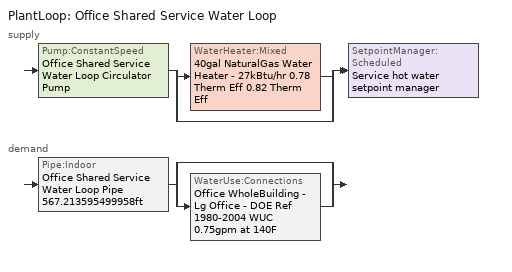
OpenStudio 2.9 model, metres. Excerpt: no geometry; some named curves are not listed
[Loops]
PlantLoop 'Office Shared Service Water Loop'
 supply: Pump:ConstantSpeed 'Office Shared Service Water Loop Circulator Pump' > split
  | WaterHeater:Mixed '40gal NaturalGas Water Heater - 27kBtu/hr 0.78 Therm Eff 0.82 Therm Eff'
  | bypass
  join > SetpointManager:Scheduled 'Service hot water setpoint manager'
 demand: Pipe:Indoor 'Office Shared Service Water Loop Pipe 567.213595499958ft' > split
  | bypass
  | WaterUse:Connections 'Office WholeBuilding - Lg Office - DOE Ref 1980-2004 WUC 0.75gpm at 140F'
[Construction]
Copper pipe 0.75in type L with 0.5in fiberglass batt: Fiberglass batt 0.5in, Copper pipe 0.75in type L
[Material] Roughness=Smooth; Thermal Absorptance=0.9; Solar Absorptance=0.7; Visible Absorptance=0.7
Name | Thickness {m} | Conductivity {W/m-K} | Density {kg/m3} | Specific Heat {J/kg-K}
Copper pipe 0.75in type L | 0.001143 | 386 | 8906.27 | 385.1856
Fiberglass batt 0.5in | 0.0127 | 0.0663448 | 11.2129 | 837.36
[WaterUse:Connections]
Office WholeBuilding - Lg Office - DOE Ref 1980-2004 WUC 0.75gpm at 140F: Water Use Equipment Name 1=Office WholeBuilding - Lg Office - DOE Ref 1980-2004 Service Water Use 0.75gpm at 140F
[WaterUse:Equipment:Definition]
Office WholeBuilding - Lg Office - DOE Ref 1980-2004 Service Water Use Def 0.75gpm: Peak Flow Rate {m3/s}=4.71669e-05; Target Temperature Schedule=Mixed Water At Faucet Temp - 140F; Sensible Fraction Schedule=Fraction Sensible - 0.2; Latent Fraction Schedule=Fraction Latent - 0.05
[WaterUse:Equipment]
Office WholeBuilding - Lg Office - DOE Ref 1980-2004 Service Water Use 0.75gpm at 140F: Water Use Equipment Definition=Office WholeBuilding - Lg Office - DOE Ref 1980-2004 Service Water Use Def 0.75gpm; Flow Rate Fraction Schedule=OfficeLarge BLDG_SWH_SCH
[PlantLoop]
Office Shared Service Water Loop: Glycol Concentration=0; Maximum Loop Temperature {C}=60; Minimum Loop Temperature {C}=10; Plant Loop Volume {m3}=Autocalculate; Load Distribution Scheme=Optimal
[Sizing:Plant]
Office Shared Service Water Loop: Loop Type=Heating; Design Loop Exit Temperature {C}=60; Loop Design Temperature Difference {deltaC}=5; Sizing Option=NonCoincident; Zone Timesteps in Averaging Window=1; Coincident Sizing Factor Mode=None
[SetpointManager:Scheduled]
Service hot water setpoint manager: Control Variable=Temperature; Schedule=Service Water Loop Temp - 140F; Setpoint Node or NodeList=Office Shared Service Water Loop Supply Outlet Node
[Pump:ConstantSpeed]
Office Shared Service Water Loop Circulator Pump: Rated Flow Rate {m3/s}=autosize; Rated Pump Head {Pa}=29890.7; Rated Power Consumption {W}=autosize; Motor Efficiency=0.825; Fraction of Motor Inefficiencies to Fluid Stream=0; Pump Control Type=Intermittent; Design Power Sizing Method=PowerPerFlowPerPressure; Design Electric Power per Unit Flow Rate {W/(m3/s)}=348701.1; Design Shaft Power per Unit Flow Rate per Unit Head {W-s/m3-Pa}=1.28205
[WaterHeater:Mixed]
40gal NaturalGas Water Heater - 27kBtu/hr 0.78 Therm Eff 0.82 Therm Eff: Tank Volume {m3}=0.151416; Setpoint Temperature Schedule=Service Water Loop Temp - 140F; Deadband Temperature Difference {deltaC}=2; Maximum Temperature Limit {C}=60; Heater Control Type=Cycle; Heater Maximum Capacity {W}=7868; Heater Fuel Type=NaturalGas; Heater Thermal Efficiency=0.82; Off Cycle Parasitic Fuel Consumption Rate {W}=0; Off Cycle Parasitic Fuel Type=NaturalGas; Off Cycle Parasitic Heat Fraction to Tank=0; On Cycle Parasitic Fuel Consumption Rate {W}=0; On Cycle Parasitic Fuel Type=NaturalGas; On Cycle Parasitic Heat Fraction to Tank=0; Ambient Temperature Indicator=Schedule; Ambient Temperature Schedule=Water Heater Ambient Temp Schedule - 70f; Off Cycle Loss Coefficient to Ambient Temperature {W/K}=2.75266; On Cycle Loss Coefficient to Ambient Temperature {W/K}=2.75266; Use Side Effectiveness=1; Source Side Effectiveness=1; Use Side Design Flow Rate {m3/s}=autosize; Source Side Design Flow Rate {m3/s}=autosize; Indirect Water Heating Recovery Time {hr}=1.5; Source Side Flow Control Mode=IndirectHeatPrimarySetpoint
[Pipe:Indoor]
Office Shared Service Water Loop Pipe 567.213595499958ft: Construction=Copper pipe 0.75in type L with 0.5in fiberglass batt; Environment Type=Schedule; Ambient Temperature Schedule=Office Shared Service Water Loop Piping Air Temp - 70F; Ambient Air Velocity Schedule=Office Shared Service Water Loop Piping Air Velocity - 0.67mph; Pipe Inside Diameter {m}=0.019939; Pipe Length {m}=172.887
[Fan:ConstantVolume] Availability Schedule=Always On Discrete; Fan Total Efficiency=0.1595; Pressure Rise {Pa}=331.288; Maximum Flow Rate {m3/s}=AutoSize; Motor Efficiency=0.29; Motor In Airstream Fraction=1
Zone Office WholeBuilding - Lg Office A end_a - Story Mid PTAC Fan; Zone Office WholeBuilding - Lg Office A end_b - Story Mid PTAC Fan; Zone Office WholeBuilding - Lg Office B  - Story Mid PTAC Fan; Zone Office WholeBuilding - Lg Office B end_a - Story Mid PTAC Fan; Zone Office WholeBuilding - Lg Office B end_b - Story Mid PTAC Fan; Zone Office WholeBuilding - Lg Office C  - Story Mid PTAC Fan; Zone Office WholeBuilding - Lg Office C end_a - Story Mid PTAC Fan; Zone Office WholeBuilding - Lg Office C end_b - Story Mid PTAC Fan; Zone Office WholeBuilding - Lg Office A  - Story Mid2 PTAC Fan; Zone Office WholeBuilding - Lg Office A end_a - Story Mid2 PTAC Fan; Zone Office WholeBuilding - Lg Office A end_b - Story Mid2 PTAC Fan; Zone Office WholeBuilding - Lg Office B  - Story Mid2 PTAC Fan; Zone Office WholeBuilding - Lg Office B end_a - Story Mid2 PTAC Fan; Zone Office WholeBuilding - Lg Office B end_b - Story Mid2 PTAC Fan; Zone Office WholeBuilding - Lg Office C  - Story Mid2 PTAC Fan; Zone Office WholeBuilding - Lg Office C end_a - Story Mid2 PTAC Fan; Zone Office WholeBuilding - Lg Office C end_b - Story Mid2 PTAC Fan; Zone Office WholeBuilding - Lg Office A  - Story Mid3 PTAC Fan; Zone Office WholeBuilding - Lg Office A end_a - Story Mid3 PTAC Fan; Zone Office WholeBuilding - Lg Office A end_b - Story Mid3 PTAC Fan; Zone Office WholeBuilding - Lg Office B  - Story Mid3 PTAC Fan; Zone Office WholeBuilding - Lg Office B end_a - Story Mid3 PTAC Fan; Zone Office WholeBuilding - Lg Office B end_b - Story Mid3 PTAC Fan; Zone Office WholeBuilding - Lg Office C  - Story Mid3 PTAC Fan; Zone Office WholeBuilding - Lg Office C end_a - Story Mid3 PTAC Fan; Zone Office WholeBuilding - Lg Office C end_b - Story Mid3 PTAC Fan; Zone Office WholeBuilding - Lg Office A  - Story Mid4 PTAC Fan; Zone Office WholeBuilding - Lg Office A end_a - Story Mid4 PTAC Fan; Zone Office WholeBuilding - Lg Office A end_b - Story Mid4 PTAC Fan; Zone Office WholeBuilding - Lg Office B  - Story Mid4 PTAC Fan; Zone Office WholeBuilding - Lg Office B end_a - Story Mid4 PTAC Fan; Zone Office WholeBuilding - Lg Office B end_b - Story Mid4 PTAC Fan; Zone Office WholeBuilding - Lg Office C  - Story Mid4 PTAC Fan; Zone Office WholeBuilding - Lg Office C end_a - Story Mid4 PTAC Fan; Zone Office WholeBuilding - Lg Office C end_b - Story Mid4 PTAC Fan; Zone Office WholeBuilding - Lg Office A  - Story Mid5 PTAC Fan; Zone Office WholeBuilding - Lg Office A end_a - Story Mid5 PTAC Fan; Zone Office WholeBuilding - Lg Office A end_b - Story Mid5 PTAC Fan; Zone Office WholeBuilding - Lg Office B  - Story Mid5 PTAC Fan; Zone Office WholeBuilding - Lg Office B end_a - Story Mid5 PTAC Fan; Zone Office WholeBuilding - Lg Office B end_b - Story Mid5 PTAC Fan; Zone Office WholeBuilding - Lg Office C  - Story Mid5 PTAC Fan; Zone Office WholeBuilding - Lg Office C end_a - Story Mid5 PTAC Fan; Zone Office WholeBuilding - Lg Office C end_b - Story Mid5 PTAC Fan; Zone Office WholeBuilding - Lg Office A  - Story Top PTAC Fan; Zone Office WholeBuilding - Lg Office A end_a - Story Top PTAC Fan; Zone Office WholeBuilding - Lg Office A end_b - Story Top PTAC Fan; Zone Office WholeBuilding - Lg Office B  - Story Top PTAC Fan; Zone Office WholeBuilding - Lg Office B end_a - Story Top PTAC Fan; Zone Office WholeBuilding - Lg Office B end_b - Story Top PTAC Fan; Zone Office WholeBuilding - Lg Office C  - Story Top PTAC Fan; Zone Office WholeBuilding - Lg Office C end_a - Story Top PTAC Fan; Zone Office WholeBuilding - Lg Office C end_b - Story Top PTAC Fan
[Coil:Heating:DX:SingleSpeed] Availability Schedule=Always On Discrete; Rated Total Heating Capacity {W}=Autosize; Rated Air Flow Rate {m3/s}=Autosize; Rated Supply Fan Power Per Volume Flow Rate {W/(m3/s)}=773.3; Total Heating Capacity Function of Temperature Curve=DXHEAT-NECB2011-REF-CAPFT; Total Heating Capacity Function of Flow Fraction Curve=DXHEAT-NECB2011-REF-CAPFFLOW; Energy Input Ratio Function of Temperature Curve=DXHEAT-NECB2011-REF-EIRFT; Energy Input Ratio Function of Flow Fraction Curve=DXHEAT-NECB2011-REF-EIRFFLOW; Part Load Fraction Correlation Curve=DXHEAT-NECB2011-REF-PLFFPLR; Defrost Strategy=ReverseCycle; Defrost Control=OnDemand; Defrost Time Period Fraction=0.166667; Resistive Defrost Heater Capacity {W}=2000
Name | Rated COP {W/W} | Defrost Energy Input Ratio Function of Temperature Curve
Zone Office WholeBuilding - Lg Office A  - Story Ground PTHP Htg Coil 99 Clg kBtu/hr 2.5COPH | 2.70233 | Zone Office WholeBuilding - Lg Office A  - Story Ground PTHP Htg Coil Defrost EIR Func of Temp Curve
Zone Office WholeBuilding - Lg Office A end_a - Story Ground PTHP Htg Coil 12 Clg kBtu/hr 2.6COPH | 2.76602 | Zone Office WholeBuilding - Lg Office A end_a - Story Ground PTHP Htg Coil Defrost EIR Func of Temp Curve
Zone Office WholeBuilding - Lg Office A end_b - Story Ground PTHP Htg Coil 11 Clg kBtu/hr 2.6COPH | 2.78935 | Zone Office WholeBuilding - Lg Office A end_b - Story Ground PTHP Htg Coil Defrost EIR Func of Temp Curve
Zone Office WholeBuilding - Lg Office B  - Story Ground PTHP Htg Coil 506 Clg kBtu/hr 2.5COPH | 2.85355 | Zone Office WholeBuilding - Lg Office B  - Story Ground PTHP Htg Coil Defrost EIR Func of Temp Curve
Zone Office WholeBuilding - Lg Office B end_a - Story Ground PTHP Htg Coil 99 Clg kBtu/hr 2.5COPH | 2.70244 | Zone Office WholeBuilding - Lg Office B end_a - Story Ground PTHP Htg Coil Defrost EIR Func of Temp Curve
Zone Office WholeBuilding - Lg Office B end_b - Story Ground PTHP Htg Coil 88 Clg kBtu/hr 2.5COPH | 2.69814 | Zone Office WholeBuilding - Lg Office B end_b - Story Ground PTHP Htg Coil Defrost EIR Func of Temp Curve
Zone Office WholeBuilding - Lg Office C  - Story Ground PTHP Htg Coil 112 Clg kBtu/hr 2.5COPH | 2.70717 | Zone Office WholeBuilding - Lg Office C  - Story Ground PTHP Htg Coil Defrost EIR Func of Temp Curve
Zone Office WholeBuilding - Lg Office C end_a - Story Ground PTHP Htg Coil 13 Clg kBtu/hr 2.6COPH | 2.73885 | Zone Office WholeBuilding - Lg Office C end_a - Story Ground PTHP Htg Coil Defrost EIR Func of Temp Curve
Zone Office WholeBuilding - Lg Office C end_b - Story Ground PTHP Htg Coil 12 Clg kBtu/hr 2.6COPH | 2.74699 | Zone Office WholeBuilding - Lg Office C end_b - Story Ground PTHP Htg Coil Defrost EIR Func of Temp Curve
Zone Office WholeBuilding - Lg Office A  - Story Mid PTHP Htg Coil 114 Clg kBtu/hr 2.5COPH | 2.70794 | Zone Office WholeBuilding - Lg Office A  - Story Mid PTHP Htg Coil Defrost EIR Func of Temp Curve
Zone Office WholeBuilding - Lg Office A end_a - Story Mid PTHP Htg Coil 13 Clg kBtu/hr 2.6COPH | 2.73361 | Zone Office WholeBuilding - Lg Office A end_a - Story Mid PTHP Htg Coil Defrost EIR Func of Temp Curve
Zone Office WholeBuilding - Lg Office A end_b - Story Mid PTHP Htg Coil 12 Clg kBtu/hr 2.6COPH | 2.75737 | Zone Office WholeBuilding - Lg Office A end_b - Story Mid PTHP Htg Coil Defrost EIR Func of Temp Curve
Zone Office WholeBuilding - Lg Office B  - Story Mid PTHP Htg Coil 648 Clg kBtu/hr 2.5COPH | 2.90643 | Zone Office WholeBuilding - Lg Office B  - Story Mid PTHP Htg Coil Defrost EIR Func of Temp Curve
Zone Office WholeBuilding - Lg Office B end_a - Story Mid PTHP Htg Coil 103 Clg kBtu/hr 2.5COPH | 2.70376 | Zone Office WholeBuilding - Lg Office B end_a - Story Mid PTHP Htg Coil Defrost EIR Func of Temp Curve
Zone Office WholeBuilding - Lg Office B end_b - Story Mid PTHP Htg Coil 102 Clg kBtu/hr 2.5COPH | 2.70346 | Zone Office WholeBuilding - Lg Office B end_b - Story Mid PTHP Htg Coil Defrost EIR Func of Temp Curve
Zone Office WholeBuilding - Lg Office C  - Story Mid PTHP Htg Coil 126 Clg kBtu/hr 2.5COPH | 2.71241 | Zone Office WholeBuilding - Lg Office C  - Story Mid PTHP Htg Coil Defrost EIR Func of Temp Curve
Zone Office WholeBuilding - Lg Office C end_a - Story Mid PTHP Htg Coil 14 Clg kBtu/hr 2.5COPH | 2.7095 | Zone Office WholeBuilding - Lg Office C end_a - Story Mid PTHP Htg Coil Defrost EIR Func of Temp Curve
Zone Office WholeBuilding - Lg Office C end_b - Story Mid PTHP Htg Coil 13 Clg kBtu/hr 2.6COPH | 2.71723 | Zone Office WholeBuilding - Lg Office C end_b - Story Mid PTHP Htg Coil Defrost EIR Func of Temp Curve
Zone Office WholeBuilding - Lg Office A  - Story Mid2 PTHP Htg Coil 116 Clg kBtu/hr 2.5COPH | 2.70859 | Zone Office WholeBuilding - Lg Office A  - Story Mid2 PTHP Htg Coil Defrost EIR Func of Temp Curve
Zone Office WholeBuilding - Lg Office A end_a - Story Mid2 PTHP Htg Coil 13 Clg kBtu/hr 2.6COPH | 2.73161 | Zone Office WholeBuilding - Lg Office A end_a - Story Mid2 PTHP Htg Coil Defrost EIR Func of Temp Curve
Zone Office WholeBuilding - Lg Office A end_b - Story Mid2 PTHP Htg Coil 12 Clg kBtu/hr 2.6COPH | 2.75526 | Zone Office WholeBuilding - Lg Office A end_b - Story Mid2 PTHP Htg Coil Defrost EIR Func of Temp Curve
Zone Office WholeBuilding - Lg Office B  - Story Mid2 PTHP Htg Coil 711 Clg kBtu/hr 2.5COPH | 2.92981 | Zone Office WholeBuilding - Lg Office B  - Story Mid2 PTHP Htg Coil Defrost EIR Func of Temp Curve
Zone Office WholeBuilding - Lg Office B end_a - Story Mid2 PTHP Htg Coil 105 Clg kBtu/hr 2.5COPH | 2.70444 | Zone Office WholeBuilding - Lg Office B end_a - Story Mid2 PTHP Htg Coil Defrost EIR Func of Temp Curve
Zone Office WholeBuilding - Lg Office B end_b - Story Mid2 PTHP Htg Coil 104 Clg kBtu/hr 2.5COPH | 2.70425 | Zone Office WholeBuilding - Lg Office B end_b - Story Mid2 PTHP Htg Coil Defrost EIR Func of Temp Curve
Zone Office WholeBuilding - Lg Office C  - Story Mid2 PTHP Htg Coil 127 Clg kBtu/hr 2.5COPH | 2.71294 | Zone Office WholeBuilding - Lg Office C  - Story Mid2 PTHP Htg Coil Defrost EIR Func of Temp Curve
Zone Office WholeBuilding - Lg Office C end_a - Story Mid2 PTHP Htg Coil 14 Clg kBtu/hr 2.5COPH | 2.70839 | Zone Office WholeBuilding - Lg Office C end_a - Story Mid2 PTHP Htg Coil Defrost EIR Func of Temp Curve
Zone Office WholeBuilding - Lg Office C end_b - Story Mid2 PTHP Htg Coil 13 Clg kBtu/hr 2.6COPH | 2.71564 | Zone Office WholeBuilding - Lg Office C end_b - Story Mid2 PTHP Htg Coil Defrost EIR Func of Temp Curve
Zone Office WholeBuilding - Lg Office A  - Story Mid3 PTHP Htg Coil 116 Clg kBtu/hr 2.5COPH | 2.70857 | Zone Office WholeBuilding - Lg Office A  - Story Mid3 PTHP Htg Coil Defrost EIR Func of Temp Curve
Zone Office WholeBuilding - Lg Office A end_a - Story Mid3 PTHP Htg Coil 13 Clg kBtu/hr 2.6COPH | 2.7323 | Zone Office WholeBuilding - Lg Office A end_a - Story Mid3 PTHP Htg Coil Defrost EIR Func of Temp Curve
Zone Office WholeBuilding - Lg Office A end_b - Story Mid3 PTHP Htg Coil 12 Clg kBtu/hr 2.6COPH | 2.75594 | Zone Office WholeBuilding - Lg Office A end_b - Story Mid3 PTHP Htg Coil Defrost EIR Func of Temp Curve
Zone Office WholeBuilding - Lg Office B  - Story Mid3 PTHP Htg Coil 724 Clg kBtu/hr 2.5COPH | 2.93451 | Zone Office WholeBuilding - Lg Office B  - Story Mid3 PTHP Htg Coil Defrost EIR Func of Temp Curve
Zone Office WholeBuilding - Lg Office B end_a - Story Mid3 PTHP Htg Coil 104 Clg kBtu/hr 2.5COPH | 2.70443 | Zone Office WholeBuilding - Lg Office B end_a - Story Mid3 PTHP Htg Coil Defrost EIR Func of Temp Curve
Zone Office WholeBuilding - Lg Office B end_b - Story Mid3 PTHP Htg Coil 104 Clg kBtu/hr 2.5COPH | 2.70436 | Zone Office WholeBuilding - Lg Office B end_b - Story Mid3 PTHP Htg Coil Defrost EIR Func of Temp Curve
Zone Office WholeBuilding - Lg Office C  - Story Mid3 PTHP Htg Coil 127 Clg kBtu/hr 2.5COPH | 2.71286 | Zone Office WholeBuilding - Lg Office C  - Story Mid3 PTHP Htg Coil Defrost EIR Func of Temp Curve
Zone Office WholeBuilding - Lg Office C end_a - Story Mid3 PTHP Htg Coil 14 Clg kBtu/hr 2.5COPH | 2.70967 | Zone Office WholeBuilding - Lg Office C end_a - Story Mid3 PTHP Htg Coil Defrost EIR Func of Temp Curve
Zone Office WholeBuilding - Lg Office C end_b - Story Mid3 PTHP Htg Coil 13 Clg kBtu/hr 2.6COPH | 2.71663 | Zone Office WholeBuilding - Lg Office C end_b - Story Mid3 PTHP Htg Coil Defrost EIR Func of Temp Curve
Zone Office WholeBuilding - Lg Office A  - Story Mid4 PTHP Htg Coil 115 Clg kBtu/hr 2.5COPH | 2.70849 | Zone Office WholeBuilding - Lg Office A  - Story Mid4 PTHP Htg Coil Defrost EIR Func of Temp Curve
Zone Office WholeBuilding - Lg Office A end_a - Story Mid4 PTHP Htg Coil 13 Clg kBtu/hr 2.6COPH | 2.7331 | Zone Office WholeBuilding - Lg Office A end_a - Story Mid4 PTHP Htg Coil Defrost EIR Func of Temp Curve
Zone Office WholeBuilding - Lg Office A end_b - Story Mid4 PTHP Htg Coil 12 Clg kBtu/hr 2.6COPH | 2.75674 | Zone Office WholeBuilding - Lg Office A end_b - Story Mid4 PTHP Htg Coil Defrost EIR Func of Temp Curve
Zone Office WholeBuilding - Lg Office B  - Story Mid4 PTHP Htg Coil 726 Clg kBtu/hr 2.5COPH | 2.93521 | Zone Office WholeBuilding - Lg Office B  - Story Mid4 PTHP Htg Coil Defrost EIR Func of Temp Curve
Zone Office WholeBuilding - Lg Office B end_a - Story Mid4 PTHP Htg Coil 104 Clg kBtu/hr 2.5COPH | 2.70439 | Zone Office WholeBuilding - Lg Office B end_a - Story Mid4 PTHP Htg Coil Defrost EIR Func of Temp Curve
Zone Office WholeBuilding - Lg Office B end_b - Story Mid4 PTHP Htg Coil 104 Clg kBtu/hr 2.5COPH | 2.70437 | Zone Office WholeBuilding - Lg Office B end_b - Story Mid4 PTHP Htg Coil Defrost EIR Func of Temp Curve
Zone Office WholeBuilding - Lg Office C  - Story Mid4 PTHP Htg Coil 127 Clg kBtu/hr 2.5COPH | 2.71273 | Zone Office WholeBuilding - Lg Office C  - Story Mid4 PTHP Htg Coil Defrost EIR Func of Temp Curve
Zone Office WholeBuilding - Lg Office C end_a - Story Mid4 PTHP Htg Coil 14 Clg kBtu/hr 2.5COPH | 2.71093 | Zone Office WholeBuilding - Lg Office C end_a - Story Mid4 PTHP Htg Coil Defrost EIR Func of Temp Curve
Zone Office WholeBuilding - Lg Office C end_b - Story Mid4 PTHP Htg Coil 13 Clg kBtu/hr 2.6COPH | 2.71766 | Zone Office WholeBuilding - Lg Office C end_b - Story Mid4 PTHP Htg Coil Defrost EIR Func of Temp Curve
Zone Office WholeBuilding - Lg Office A  - Story Mid5 PTHP Htg Coil 115 Clg kBtu/hr 2.5COPH | 2.70849 | Zone Office WholeBuilding - Lg Office A  - Story Mid5 PTHP Htg Coil Defrost EIR Func of Temp Curve
Zone Office WholeBuilding - Lg Office A end_a - Story Mid5 PTHP Htg Coil 13 Clg kBtu/hr 2.6COPH | 2.73321 | Zone Office WholeBuilding - Lg Office A end_a - Story Mid5 PTHP Htg Coil Defrost EIR Func of Temp Curve
Zone Office WholeBuilding - Lg Office A end_b - Story Mid5 PTHP Htg Coil 12 Clg kBtu/hr 2.6COPH | 2.75565 | Zone Office WholeBuilding - Lg Office A end_b - Story Mid5 PTHP Htg Coil Defrost EIR Func of Temp Curve
Zone Office WholeBuilding - Lg Office B  - Story Mid5 PTHP Htg Coil 723 Clg kBtu/hr 2.5COPH | 2.93404 | Zone Office WholeBuilding - Lg Office B  - Story Mid5 PTHP Htg Coil Defrost EIR Func of Temp Curve
Zone Office WholeBuilding - Lg Office B end_a - Story Mid5 PTHP Htg Coil 104 Clg kBtu/hr 2.5COPH | 2.70436 | Zone Office WholeBuilding - Lg Office B end_a - Story Mid5 PTHP Htg Coil Defrost EIR Func of Temp Curve
Zone Office WholeBuilding - Lg Office B end_b - Story Mid5 PTHP Htg Coil 105 Clg kBtu/hr 2.5COPH | 2.70455 | Zone Office WholeBuilding - Lg Office B end_b - Story Mid5 PTHP Htg Coil Defrost EIR Func of Temp Curve
Zone Office WholeBuilding - Lg Office C  - Story Mid5 PTHP Htg Coil 127 Clg kBtu/hr 2.5COPH | 2.71284 | Zone Office WholeBuilding - Lg Office C  - Story Mid5 PTHP Htg Coil Defrost EIR Func of Temp Curve
Zone Office WholeBuilding - Lg Office C end_a - Story Mid5 PTHP Htg Coil 14 Clg kBtu/hr 2.5COPH | 2.71124 | Zone Office WholeBuilding - Lg Office C end_a - Story Mid5 PTHP Htg Coil Defrost EIR Func of Temp Curve
Zone Office WholeBuilding - Lg Office C end_b - Story Mid5 PTHP Htg Coil 13 Clg kBtu/hr 2.6COPH | 2.71756 | Zone Office WholeBuilding - Lg Office C end_b - Story Mid5 PTHP Htg Coil Defrost EIR Func of Temp Curve
Zone Office WholeBuilding - Lg Office A  - Story Top PTHP Htg Coil 122 Clg kBtu/hr 2.5COPH | 2.71112 | Zone Office WholeBuilding - Lg Office A  - Story Top PTHP Htg Coil Defrost EIR Func of Temp Curve
Zone Office WholeBuilding - Lg Office A end_a - Story Top PTHP Htg Coil 13 Clg kBtu/hr 2.6COPH | 2.7134 | Zone Office WholeBuilding - Lg Office A end_a - Story Top PTHP Htg Coil Defrost EIR Func of Temp Curve
Zone Office WholeBuilding - Lg Office A end_b - Story Top PTHP Htg Coil 12 Clg kBtu/hr 2.6COPH | 2.74026 | Zone Office WholeBuilding - Lg Office A end_b - Story Top PTHP Htg Coil Defrost EIR Func of Temp Curve
Zone Office WholeBuilding - Lg Office B  - Story Top PTHP Htg Coil 860 Clg kBtu/hr 2.5COPH | 2.98506 | Zone Office WholeBuilding - Lg Office B  - Story Top PTHP Htg Coil Defrost EIR Func of Temp Curve
Zone Office WholeBuilding - Lg Office B end_a - Story Top PTHP Htg Coil 126 Clg kBtu/hr 2.5COPH | 2.71243 | Zone Office WholeBuilding - Lg Office B end_a - Story Top PTHP Htg Coil Defrost EIR Func of Temp Curve
Zone Office WholeBuilding - Lg Office B end_b - Story Top PTHP Htg Coil 115 Clg kBtu/hr 2.5COPH | 2.70822 | Zone Office WholeBuilding - Lg Office B end_b - Story Top PTHP Htg Coil Defrost EIR Func of Temp Curve
Zone Office WholeBuilding - Lg Office C  - Story Top PTHP Htg Coil 139 Clg kBtu/hr 2.5COPH | 2.71717 | Zone Office WholeBuilding - Lg Office C  - Story Top PTHP Htg Coil Defrost EIR Func of Temp Curve
Zone Office WholeBuilding - Lg Office C end_a - Story Top PTHP Htg Coil 14 Clg kBtu/hr 2.5COPH | 2.68611 | Zone Office WholeBuilding - Lg Office C end_a - Story Top PTHP Htg Coil Defrost EIR Func of Temp Curve
Zone Office WholeBuilding - Lg Office C end_b - Story Top PTHP Htg Coil 14 Clg kBtu/hr 2.5COPH | 2.69146 | Zone Office WholeBuilding - Lg Office C end_b - Story Top PTHP Htg Coil Defrost EIR Func of Temp Curve
[Coil:Cooling:DX:SingleSpeed] Availability Schedule=Always On Discrete; Rated Total Cooling Capacity {W}=autosize; Rated Sensible Heat Ratio=autosize; Rated Air Flow Rate {m3/s}=autosize; Rated Evaporator Fan Power Per Volume Flow Rate {W/(m3/s)}=773.3; Total Cooling Capacity Function of Temperature Curve=HPACCoolCapFT; Total Cooling Capacity Function of Flow Fraction Curve=HPACCoolCapFFF; Energy Input Ratio Function of Temperature Curve=HPACCOOLEIRFT; Energy Input Ratio Function of Flow Fraction Curve=HPACCOOLEIRFFF; Part Load Fraction Correlation Curve=HPACCOOLPLFFPLR; Condenser Type=AirCooled; Evaporative Condenser Effectiveness=0; Evaporative Condenser Air Flow Rate {m3/s}=Autosize; Evaporative Condenser Pump Rated Power Consumption {W}=Autosize; Crankcase Heater Capacity {W}=0; Maximum Outdoor Dry-Bulb Temperature for Crankcase Heater Operation {C}=0; Basin Heater Capacity {W/K}=0; Basin Heater Setpoint Temperature {C}=10
Name | Rated COP {W/W}
Zone Office WholeBuilding - Lg Office A  - Story Ground PTHP Clg Coil 99kBtu/hr 7.6EER; Zone Office WholeBuilding - Lg Office B  - Story Ground PTHP Clg Coil 506kBtu/hr 7.6EER; Zone Office WholeBuilding - Lg Office B end_a - Story Ground PTHP Clg Coil 99kBtu/hr 7.6EER; Zone Office WholeBuilding - Lg Office B end_b - Story Ground PTHP Clg Coil 88kBtu/hr 7.6EER; Zone Office WholeBuilding - Lg Office C  - Story Ground PTHP Clg Coil 112kBtu/hr 7.6EER; Zone Office WholeBuilding - Lg Office A  - Story Mid PTHP Clg Coil 114kBtu/hr 7.6EER; Zone Office WholeBuilding - Lg Office B  - Story Mid PTHP Clg Coil 648kBtu/hr 7.6EER; Zone Office WholeBuilding - Lg Office B end_a - Story Mid PTHP Clg Coil 103kBtu/hr 7.6EER; Zone Office WholeBuilding - Lg Office B end_b - Story Mid PTHP Clg Coil 102kBtu/hr 7.6EER; Zone Office WholeBuilding - Lg Office C  - Story Mid PTHP Clg Coil 126kBtu/hr 7.6EER; Zone Office WholeBuilding - Lg Office A  - Story Mid2 PTHP Clg Coil 116kBtu/hr 7.6EER; Zone Office WholeBuilding - Lg Office B  - Story Mid2 PTHP Clg Coil 711kBtu/hr 7.6EER; Zone Office WholeBuilding - Lg Office B end_a - Story Mid2 PTHP Clg Coil 105kBtu/hr 7.6EER; Zone Office WholeBuilding - Lg Office B end_b - Story Mid2 PTHP Clg Coil 104kBtu/hr 7.6EER; Zone Office WholeBuilding - Lg Office C  - Story Mid2 PTHP Clg Coil 127kBtu/hr 7.6EER; Zone Office WholeBuilding - Lg Office A  - Story Mid3 PTHP Clg Coil 116kBtu/hr 7.6EER; Zone Office WholeBuilding - Lg Office B  - Story Mid3 PTHP Clg Coil 724kBtu/hr 7.6EER; Zone Office WholeBuilding - Lg Office B end_a - Story Mid3 PTHP Clg Coil 104kBtu/hr 7.6EER; Zone Office WholeBuilding - Lg Office B end_b - Story Mid3 PTHP Clg Coil 104kBtu/hr 7.6EER; Zone Office WholeBuilding - Lg Office C  - Story Mid3 PTHP Clg Coil 127kBtu/hr 7.6EER; Zone Office WholeBuilding - Lg Office A  - Story Mid4 PTHP Clg Coil 115kBtu/hr 7.6EER; Zone Office WholeBuilding - Lg Office B  - Story Mid4 PTHP Clg Coil 726kBtu/hr 7.6EER; Zone Office WholeBuilding - Lg Office B end_a - Story Mid4 PTHP Clg Coil 104kBtu/hr 7.6EER; Zone Office WholeBuilding - Lg Office B end_b - Story Mid4 PTHP Clg Coil 104kBtu/hr 7.6EER; Zone Office WholeBuilding - Lg Office C  - Story Mid4 PTHP Clg Coil 127kBtu/hr 7.6EER; Zone Office WholeBuilding - Lg Office A  - Story Mid5 PTHP Clg Coil 115kBtu/hr 7.6EER; Zone Office WholeBuilding - Lg Office B  - Story Mid5 PTHP Clg Coil 723kBtu/hr 7.6EER; Zone Office WholeBuilding - Lg Office B end_a - Story Mid5 PTHP Clg Coil 104kBtu/hr 7.6EER; Zone Office WholeBuilding - Lg Office B end_b - Story Mid5 PTHP Clg Coil 105kBtu/hr 7.6EER; Zone Office WholeBuilding - Lg Office C  - Story Mid5 PTHP Clg Coil 127kBtu/hr 7.6EER; Zone Office WholeBuilding - Lg Office A  - Story Top PTHP Clg Coil 122kBtu/hr 7.6EER; Zone Office WholeBuilding - Lg Office B  - Story Top PTHP Clg Coil 860kBtu/hr 7.6EER; Zone Office WholeBuilding - Lg Office B end_a - Story Top PTHP Clg Coil 126kBtu/hr 7.6EER; Zone Office WholeBuilding - Lg Office B end_b - Story Top PTHP Clg Coil 115kBtu/hr 7.6EER; Zone Office WholeBuilding - Lg Office C  - Story Top PTHP Clg Coil 139kBtu/hr 7.6EER | 2.6668
Zone Office WholeBuilding - Lg Office A end_a - Story Ground PTHP Clg Coil 12kBtu/hr 8.2EER | 2.85193
Zone Office WholeBuilding - Lg Office A end_b - Story Ground PTHP Clg Coil 11kBtu/hr 8.3EER | 2.89752
Zone Office WholeBuilding - Lg Office C end_a - Story Ground PTHP Clg Coil 13kBtu/hr 8.0EER | 2.79887
Zone Office WholeBuilding - Lg Office C end_b - Story Ground PTHP Clg Coil 12kBtu/hr 8.0EER | 2.81477
Zone Office WholeBuilding - Lg Office A end_a - Story Mid PTHP Clg Coil 13kBtu/hr 8.0EER | 2.78864
Zone Office WholeBuilding - Lg Office A end_b - Story Mid PTHP Clg Coil 12kBtu/hr 8.1EER | 2.83506
Zone Office WholeBuilding - Lg Office C end_a - Story Mid PTHP Clg Coil 14kBtu/hr 7.8EER | 2.74156
Zone Office WholeBuilding - Lg Office C end_b - Story Mid PTHP Clg Coil 13kBtu/hr 7.9EER | 2.75665
Zone Office WholeBuilding - Lg Office A end_a - Story Mid2 PTHP Clg Coil 13kBtu/hr 8.0EER | 2.78474
Zone Office WholeBuilding - Lg Office A end_b - Story Mid2 PTHP Clg Coil 12kBtu/hr 8.1EER | 2.83092
Zone Office WholeBuilding - Lg Office C end_a - Story Mid2 PTHP Clg Coil 14kBtu/hr 7.8EER | 2.73939
Zone Office WholeBuilding - Lg Office C end_b - Story Mid2 PTHP Clg Coil 13kBtu/hr 7.9EER | 2.75355
Zone Office WholeBuilding - Lg Office A end_a - Story Mid3 PTHP Clg Coil 13kBtu/hr 8.0EER | 2.78608
Zone Office WholeBuilding - Lg Office A end_b - Story Mid3 PTHP Clg Coil 12kBtu/hr 8.1EER | 2.83226
Zone Office WholeBuilding - Lg Office C end_a - Story Mid3 PTHP Clg Coil 14kBtu/hr 7.8EER | 2.74189
Zone Office WholeBuilding - Lg Office C end_b - Story Mid3 PTHP Clg Coil 13kBtu/hr 7.9EER | 2.75549
Zone Office WholeBuilding - Lg Office A end_a - Story Mid4 PTHP Clg Coil 13kBtu/hr 8.0EER | 2.78764
Zone Office WholeBuilding - Lg Office A end_b - Story Mid4 PTHP Clg Coil 12kBtu/hr 8.1EER | 2.83381
Zone Office WholeBuilding - Lg Office C end_a - Story Mid4 PTHP Clg Coil 14kBtu/hr 7.8EER | 2.74437
Zone Office WholeBuilding - Lg Office C end_b - Story Mid4 PTHP Clg Coil 13kBtu/hr 7.9EER | 2.7575
Zone Office WholeBuilding - Lg Office A end_a - Story Mid5 PTHP Clg Coil 13kBtu/hr 8.0EER | 2.78787
Zone Office WholeBuilding - Lg Office A end_b - Story Mid5 PTHP Clg Coil 12kBtu/hr 8.1EER | 2.83168
Zone Office WholeBuilding - Lg Office C end_a - Story Mid5 PTHP Clg Coil 14kBtu/hr 7.8EER | 2.74497
Zone Office WholeBuilding - Lg Office C end_b - Story Mid5 PTHP Clg Coil 13kBtu/hr 7.9EER | 2.7573
Zone Office WholeBuilding - Lg Office A end_a - Story Top PTHP Clg Coil 13kBtu/hr 7.8EER | 2.74917
Zone Office WholeBuilding - Lg Office A end_b - Story Top PTHP Clg Coil 12kBtu/hr 8.0EER | 2.80162
Zone Office WholeBuilding - Lg Office C end_a - Story Top PTHP Clg Coil 14kBtu/hr 7.7EER | 2.6959
Zone Office WholeBuilding - Lg Office C end_b - Story Top PTHP Clg Coil 14kBtu/hr 7.7EER | 2.70635
[Coil:Heating:Electric] Availability Schedule=Always On Discrete; Efficiency=1
Zone Office WholeBuilding - Lg Office A  - Story Ground PTHP Supplemental Htg Coil; Zone Office WholeBuilding - Lg Office A end_a - Story Ground PTHP Supplemental Htg Coil; Zone Office WholeBuilding - Lg Office A end_b - Story Ground PTHP Supplemental Htg Coil; Zone Office WholeBuilding - Lg Office B  - Story Ground PTHP Supplemental Htg Coil; Zone Office WholeBuilding - Lg Office B end_a - Story Ground PTHP Supplemental Htg Coil; Zone Office WholeBuilding - Lg Office B end_b - Story Ground PTHP Supplemental Htg Coil; Zone Office WholeBuilding - Lg Office C  - Story Ground PTHP Supplemental Htg Coil; Zone Office WholeBuilding - Lg Office C end_a - Story Ground PTHP Supplemental Htg Coil; Zone Office WholeBuilding - Lg Office C end_b - Story Ground PTHP Supplemental Htg Coil; Zone Office WholeBuilding - Lg Office A  - Story Mid PTHP Supplemental Htg Coil; Zone Office WholeBuilding - Lg Office A end_a - Story Mid PTHP Supplemental Htg Coil; Zone Office WholeBuilding - Lg Office A end_b - Story Mid PTHP Supplemental Htg Coil; Zone Office WholeBuilding - Lg Office B  - Story Mid PTHP Supplemental Htg Coil; Zone Office WholeBuilding - Lg Office B end_a - Story Mid PTHP Supplemental Htg Coil; Zone Office WholeBuilding - Lg Office B end_b - Story Mid PTHP Supplemental Htg Coil; Zone Office WholeBuilding - Lg Office C  - Story Mid PTHP Supplemental Htg Coil; Zone Office WholeBuilding - Lg Office C end_a - Story Mid PTHP Supplemental Htg Coil; Zone Office WholeBuilding - Lg Office C end_b - Story Mid PTHP Supplemental Htg Coil; Zone Office WholeBuilding - Lg Office A  - Story Mid2 PTHP Supplemental Htg Coil; Zone Office WholeBuilding - Lg Office A end_a - Story Mid2 PTHP Supplemental Htg Coil; Zone Office WholeBuilding - Lg Office A end_b - Story Mid2 PTHP Supplemental Htg Coil; Zone Office WholeBuilding - Lg Office B  - Story Mid2 PTHP Supplemental Htg Coil; Zone Office WholeBuilding - Lg Office B end_a - Story Mid2 PTHP Supplemental Htg Coil; Zone Office WholeBuilding - Lg Office B end_b - Story Mid2 PTHP Supplemental Htg Coil; Zone Office WholeBuilding - Lg Office C  - Story Mid2 PTHP Supplemental Htg Coil; Zone Office WholeBuilding - Lg Office C end_a - Story Mid2 PTHP Supplemental Htg Coil; Zone Office WholeBuilding - Lg Office C end_b - Story Mid2 PTHP Supplemental Htg Coil; Zone Office WholeBuilding - Lg Office A  - Story Mid3 PTHP Supplemental Htg Coil; Zone Office WholeBuilding - Lg Office A end_a - Story Mid3 PTHP Supplemental Htg Coil; Zone Office WholeBuilding - Lg Office A end_b - Story Mid3 PTHP Supplemental Htg Coil; Zone Office WholeBuilding - Lg Office B  - Story Mid3 PTHP Supplemental Htg Coil; Zone Office WholeBuilding - Lg Office B end_a - Story Mid3 PTHP Supplemental Htg Coil; Zone Office WholeBuilding - Lg Office B end_b - Story Mid3 PTHP Supplemental Htg Coil; Zone Office WholeBuilding - Lg Office C  - Story Mid3 PTHP Supplemental Htg Coil; Zone Office WholeBuilding - Lg Office C end_a - Story Mid3 PTHP Supplemental Htg Coil; Zone Office WholeBuilding - Lg Office C end_b - Story Mid3 PTHP Supplemental Htg Coil; Zone Office WholeBuilding - Lg Office A  - Story Mid4 PTHP Supplemental Htg Coil; Zone Office WholeBuilding - Lg Office A end_a - Story Mid4 PTHP Supplemental Htg Coil; Zone Office WholeBuilding - Lg Office A end_b - Story Mid4 PTHP Supplemental Htg Coil; Zone Office WholeBuilding - Lg Office B  - Story Mid4 PTHP Supplemental Htg Coil; Zone Office WholeBuilding - Lg Office B end_a - Story Mid4 PTHP Supplemental Htg Coil; Zone Office WholeBuilding - Lg Office B end_b - Story Mid4 PTHP Supplemental Htg Coil; Zone Office WholeBuilding - Lg Office C  - Story Mid4 PTHP Supplemental Htg Coil; Zone Office WholeBuilding - Lg Office C end_a - Story Mid4 PTHP Supplemental Htg Coil; Zone Office WholeBuilding - Lg Office C end_b - Story Mid4 PTHP Supplemental Htg Coil; Zone Office WholeBuilding - Lg Office A  - Story Mid5 PTHP Supplemental Htg Coil; Zone Office WholeBuilding - Lg Office A end_a - Story Mid5 PTHP Supplemental Htg Coil; Zone Office WholeBuilding - Lg Office A end_b - Story Mid5 PTHP Supplemental Htg Coil; Zone Office WholeBuilding - Lg Office B  - Story Mid5 PTHP Supplemental Htg Coil; Zone Office WholeBuilding - Lg Office B end_a - Story Mid5 PTHP Supplemental Htg Coil; Zone Office WholeBuilding - Lg Office B end_b - Story Mid5 PTHP Supplemental Htg Coil; Zone Office WholeBuilding - Lg Office C  - Story Mid5 PTHP Supplemental Htg Coil; Zone Office WholeBuilding - Lg Office C end_a - Story Mid5 PTHP Supplemental Htg Coil; Zone Office WholeBuilding - Lg Office C end_b - Story Mid5 PTHP Supplemental Htg Coil; Zone Office WholeBuilding - Lg Office A  - Story Top PTHP Supplemental Htg Coil; Zone Office WholeBuilding - Lg Office A end_a - Story Top PTHP Supplemental Htg Coil; Zone Office WholeBuilding - Lg Office A end_b - Story Top PTHP Supplemental Htg Coil; Zone Office WholeBuilding - Lg Office B  - Story Top PTHP Supplemental Htg Coil; Zone Office WholeBuilding - Lg Office B end_a - Story Top PTHP Supplemental Htg Coil; Zone Office WholeBuilding - Lg Office B end_b - Story Top PTHP Supplemental Htg Coil; Zone Office WholeBuilding - Lg Office C  - Story Top PTHP Supplemental Htg Coil; Zone Office WholeBuilding - Lg Office C end_a - Story Top PTHP Supplemental Htg Coil; Zone Office WholeBuilding - Lg Office C end_b - Story Top PTHP Supplemental Htg Coil
[ZoneHVAC:PackagedTerminalHeatPump] Availability Schedule=Always On Discrete; Supply Air Flow Rate During Cooling Operation {m3/s}=Autosize; Supply Air Flow Rate During Heating Operation {m3/s}=Autosize; Supply Air Flow Rate When No Cooling or Heating is Needed {m3/s}=Autosize; Outdoor Air Flow Rate During Cooling Operation {m3/s}=Autosize; Outdoor Air Flow Rate During Heating Operation {m3/s}=Autosize; Outdoor Air Flow Rate When No Cooling or Heating is Needed {m3/s}=Autosize; Maximum Supply Air Temperature from Supplemental Heater {C}=Autosize; Fan Placement=DrawThrough; Supply Air Fan Operating Mode Schedule=Always On Discrete
Name | Supply Air Fan | Heating Coil | Cooling Coil | Supplemental Heating Coil
Zone Office WholeBuilding - Lg Office A  - Story Ground PTHP | Zone Office WholeBuilding - Lg Office A  - Story Ground PTAC Fan | Zone Office WholeBuilding - Lg Office A  - Story Ground PTHP Htg Coil 99 Clg kBtu/hr 2.5COPH | Zone Office WholeBuilding - Lg Office A  - Story Ground PTHP Clg Coil 99kBtu/hr 7.6EER | Zone Office WholeBuilding - Lg Office A  - Story Ground PTHP Supplemental Htg Coil
Zone Office WholeBuilding - Lg Office A end_a - Story Ground PTHP | Zone Office WholeBuilding - Lg Office A end_a - Story Ground PTAC Fan | Zone Office WholeBuilding - Lg Office A end_a - Story Ground PTHP Htg Coil 12 Clg kBtu/hr 2.6COPH | Zone Office WholeBuilding - Lg Office A end_a - Story Ground PTHP Clg Coil 12kBtu/hr 8.2EER | Zone Office WholeBuilding - Lg Office A end_a - Story Ground PTHP Supplemental Htg Coil
Zone Office WholeBuilding - Lg Office A end_b - Story Ground PTHP | Zone Office WholeBuilding - Lg Office A end_b - Story Ground PTAC Fan | Zone Office WholeBuilding - Lg Office A end_b - Story Ground PTHP Htg Coil 11 Clg kBtu/hr 2.6COPH | Zone Office WholeBuilding - Lg Office A end_b - Story Ground PTHP Clg Coil 11kBtu/hr 8.3EER | Zone Office WholeBuilding - Lg Office A end_b - Story Ground PTHP Supplemental Htg Coil
Zone Office WholeBuilding - Lg Office B  - Story Ground PTHP | Zone Office WholeBuilding - Lg Office B  - Story Ground PTAC Fan | Zone Office WholeBuilding - Lg Office B  - Story Ground PTHP Htg Coil 506 Clg kBtu/hr 2.5COPH | Zone Office WholeBuilding - Lg Office B  - Story Ground PTHP Clg Coil 506kBtu/hr 7.6EER | Zone Office WholeBuilding - Lg Office B  - Story Ground PTHP Supplemental Htg Coil
Zone Office WholeBuilding - Lg Office B end_a - Story Ground PTHP | Zone Office WholeBuilding - Lg Office B end_a - Story Ground PTAC Fan | Zone Office WholeBuilding - Lg Office B end_a - Story Ground PTHP Htg Coil 99 Clg kBtu/hr 2.5COPH | Zone Office WholeBuilding - Lg Office B end_a - Story Ground PTHP Clg Coil 99kBtu/hr 7.6EER | Zone Office WholeBuilding - Lg Office B end_a - Story Ground PTHP Supplemental Htg Coil
Zone Office WholeBuilding - Lg Office B end_b - Story Ground PTHP | Zone Office WholeBuilding - Lg Office B end_b - Story Ground PTAC Fan | Zone Office WholeBuilding - Lg Office B end_b - Story Ground PTHP Htg Coil 88 Clg kBtu/hr 2.5COPH | Zone Office WholeBuilding - Lg Office B end_b - Story Ground PTHP Clg Coil 88kBtu/hr 7.6EER | Zone Office WholeBuilding - Lg Office B end_b - Story Ground PTHP Supplemental Htg Coil
Zone Office WholeBuilding - Lg Office C  - Story Ground PTHP | Zone Office WholeBuilding - Lg Office C  - Story Ground PTAC Fan | Zone Office WholeBuilding - Lg Office C  - Story Ground PTHP Htg Coil 112 Clg kBtu/hr 2.5COPH | Zone Office WholeBuilding - Lg Office C  - Story Ground PTHP Clg Coil 112kBtu/hr 7.6EER | Zone Office WholeBuilding - Lg Office C  - Story Ground PTHP Supplemental Htg Coil
Zone Office WholeBuilding - Lg Office C end_a - Story Ground PTHP | Zone Office WholeBuilding - Lg Office C end_a - Story Ground PTAC Fan | Zone Office WholeBuilding - Lg Office C end_a - Story Ground PTHP Htg Coil 13 Clg kBtu/hr 2.6COPH | Zone Office WholeBuilding - Lg Office C end_a - Story Ground PTHP Clg Coil 13kBtu/hr 8.0EER | Zone Office WholeBuilding - Lg Office C end_a - Story Ground PTHP Supplemental Htg Coil
Zone Office WholeBuilding - Lg Office C end_b - Story Ground PTHP | Zone Office WholeBuilding - Lg Office C end_b - Story Ground PTAC Fan | Zone Office WholeBuilding - Lg Office C end_b - Story Ground PTHP Htg Coil 12 Clg kBtu/hr 2.6COPH | Zone Office WholeBuilding - Lg Office C end_b - Story Ground PTHP Clg Coil 12kBtu/hr 8.0EER | Zone Office WholeBuilding - Lg Office C end_b - Story Ground PTHP Supplemental Htg Coil
Zone Office WholeBuilding - Lg Office A  - Story Mid PTHP | Zone Office WholeBuilding - Lg Office A  - Story Mid PTAC Fan | Zone Office WholeBuilding - Lg Office A  - Story Mid PTHP Htg Coil 114 Clg kBtu/hr 2.5COPH | Zone Office WholeBuilding - Lg Office A  - Story Mid PTHP Clg Coil 114kBtu/hr 7.6EER | Zone Office WholeBuilding - Lg Office A  - Story Mid PTHP Supplemental Htg Coil
Zone Office WholeBuilding - Lg Office A end_a - Story Mid PTHP | Zone Office WholeBuilding - Lg Office A end_a - Story Mid PTAC Fan | Zone Office WholeBuilding - Lg Office A end_a - Story Mid PTHP Htg Coil 13 Clg kBtu/hr 2.6COPH | Zone Office WholeBuilding - Lg Office A end_a - Story Mid PTHP Clg Coil 13kBtu/hr 8.0EER | Zone Office WholeBuilding - Lg Office A end_a - Story Mid PTHP Supplemental Htg Coil
Zone Office WholeBuilding - Lg Office A end_b - Story Mid PTHP | Zone Office WholeBuilding - Lg Office A end_b - Story Mid PTAC Fan | Zone Office WholeBuilding - Lg Office A end_b - Story Mid PTHP Htg Coil 12 Clg kBtu/hr 2.6COPH | Zone Office WholeBuilding - Lg Office A end_b - Story Mid PTHP Clg Coil 12kBtu/hr 8.1EER | Zone Office WholeBuilding - Lg Office A end_b - Story Mid PTHP Supplemental Htg Coil
Zone Office WholeBuilding - Lg Office B  - Story Mid PTHP | Zone Office WholeBuilding - Lg Office B  - Story Mid PTAC Fan | Zone Office WholeBuilding - Lg Office B  - Story Mid PTHP Htg Coil 648 Clg kBtu/hr 2.5COPH | Zone Office WholeBuilding - Lg Office B  - Story Mid PTHP Clg Coil 648kBtu/hr 7.6EER | Zone Office WholeBuilding - Lg Office B  - Story Mid PTHP Supplemental Htg Coil
Zone Office WholeBuilding - Lg Office B end_a - Story Mid PTHP | Zone Office WholeBuilding - Lg Office B end_a - Story Mid PTAC Fan | Zone Office WholeBuilding - Lg Office B end_a - Story Mid PTHP Htg Coil 103 Clg kBtu/hr 2.5COPH | Zone Office WholeBuilding - Lg Office B end_a - Story Mid PTHP Clg Coil 103kBtu/hr 7.6EER | Zone Office WholeBuilding - Lg Office B end_a - Story Mid PTHP Supplemental Htg Coil
Zone Office WholeBuilding - Lg Office B end_b - Story Mid PTHP | Zone Office WholeBuilding - Lg Office B end_b - Story Mid PTAC Fan | Zone Office WholeBuilding - Lg Office B end_b - Story Mid PTHP Htg Coil 102 Clg kBtu/hr 2.5COPH | Zone Office WholeBuilding - Lg Office B end_b - Story Mid PTHP Clg Coil 102kBtu/hr 7.6EER | Zone Office WholeBuilding - Lg Office B end_b - Story Mid PTHP Supplemental Htg Coil
Zone Office WholeBuilding - Lg Office C  - Story Mid PTHP | Zone Office WholeBuilding - Lg Office C  - Story Mid PTAC Fan | Zone Office WholeBuilding - Lg Office C  - Story Mid PTHP Htg Coil 126 Clg kBtu/hr 2.5COPH | Zone Office WholeBuilding - Lg Office C  - Story Mid PTHP Clg Coil 126kBtu/hr 7.6EER | Zone Office WholeBuilding - Lg Office C  - Story Mid PTHP Supplemental Htg Coil
Zone Office WholeBuilding - Lg Office C end_a - Story Mid PTHP | Zone Office WholeBuilding - Lg Office C end_a - Story Mid PTAC Fan | Zone Office WholeBuilding - Lg Office C end_a - Story Mid PTHP Htg Coil 14 Clg kBtu/hr 2.5COPH | Zone Office WholeBuilding - Lg Office C end_a - Story Mid PTHP Clg Coil 14kBtu/hr 7.8EER | Zone Office WholeBuilding - Lg Office C end_a - Story Mid PTHP Supplemental Htg Coil
Zone Office WholeBuilding - Lg Office C end_b - Story Mid PTHP | Zone Office WholeBuilding - Lg Office C end_b - Story Mid PTAC Fan | Zone Office WholeBuilding - Lg Office C end_b - Story Mid PTHP Htg Coil 13 Clg kBtu/hr 2.6COPH | Zone Office WholeBuilding - Lg Office C end_b - Story Mid PTHP Clg Coil 13kBtu/hr 7.9EER | Zone Office WholeBuilding - Lg Office C end_b - Story Mid PTHP Supplemental Htg Coil
Zone Office WholeBuilding - Lg Office A  - Story Mid2 PTHP | Zone Office WholeBuilding - Lg Office A  - Story Mid2 PTAC Fan | Zone Office WholeBuilding - Lg Office A  - Story Mid2 PTHP Htg Coil 116 Clg kBtu/hr 2.5COPH | Zone Office WholeBuilding - Lg Office A  - Story Mid2 PTHP Clg Coil 116kBtu/hr 7.6EER | Zone Office WholeBuilding - Lg Office A  - Story Mid2 PTHP Supplemental Htg Coil
Zone Office WholeBuilding - Lg Office A end_a - Story Mid2 PTHP | Zone Office WholeBuilding - Lg Office A end_a - Story Mid2 PTAC Fan | Zone Office WholeBuilding - Lg Office A end_a - Story Mid2 PTHP Htg Coil 13 Clg kBtu/hr 2.6COPH | Zone Office WholeBuilding - Lg Office A end_a - Story Mid2 PTHP Clg Coil 13kBtu/hr 8.0EER | Zone Office WholeBuilding - Lg Office A end_a - Story Mid2 PTHP Supplemental Htg Coil
Zone Office WholeBuilding - Lg Office A end_b - Story Mid2 PTHP | Zone Office WholeBuilding - Lg Office A end_b - Story Mid2 PTAC Fan | Zone Office WholeBuilding - Lg Office A end_b - Story Mid2 PTHP Htg Coil 12 Clg kBtu/hr 2.6COPH | Zone Office WholeBuilding - Lg Office A end_b - Story Mid2 PTHP Clg Coil 12kBtu/hr 8.1EER | Zone Office WholeBuilding - Lg Office A end_b - Story Mid2 PTHP Supplemental Htg Coil
Zone Office WholeBuilding - Lg Office B  - Story Mid2 PTHP | Zone Office WholeBuilding - Lg Office B  - Story Mid2 PTAC Fan | Zone Office WholeBuilding - Lg Office B  - Story Mid2 PTHP Htg Coil 711 Clg kBtu/hr 2.5COPH | Zone Office WholeBuilding - Lg Office B  - Story Mid2 PTHP Clg Coil 711kBtu/hr 7.6EER | Zone Office WholeBuilding - Lg Office B  - Story Mid2 PTHP Supplemental Htg Coil
Zone Office WholeBuilding - Lg Office B end_a - Story Mid2 PTHP | Zone Office WholeBuilding - Lg Office B end_a - Story Mid2 PTAC Fan | Zone Office WholeBuilding - Lg Office B end_a - Story Mid2 PTHP Htg Coil 105 Clg kBtu/hr 2.5COPH | Zone Office WholeBuilding - Lg Office B end_a - Story Mid2 PTHP Clg Coil 105kBtu/hr 7.6EER | Zone Office WholeBuilding - Lg Office B end_a - Story Mid2 PTHP Supplemental Htg Coil
Zone Office WholeBuilding - Lg Office B end_b - Story Mid2 PTHP | Zone Office WholeBuilding - Lg Office B end_b - Story Mid2 PTAC Fan | Zone Office WholeBuilding - Lg Office B end_b - Story Mid2 PTHP Htg Coil 104 Clg kBtu/hr 2.5COPH | Zone Office WholeBuilding - Lg Office B end_b - Story Mid2 PTHP Clg Coil 104kBtu/hr 7.6EER | Zone Office WholeBuilding - Lg Office B end_b - Story Mid2 PTHP Supplemental Htg Coil
[Schedule:Ruleset]
OfficeLarge BLDG_SWH_SCH: Default Day Schedule=OfficeLarge BLDG_SWH_SCH Default; Summer Design Day Schedule=OfficeLarge BLDG_SWH_SCH Summer Design Day; Winter Design Day Schedule=OfficeLarge BLDG_SWH_SCH Winter Design Day
Fraction Sensible - 0.2: Default Day Schedule=Fraction Sensible - 0.2 Default
Fraction Latent - 0.05: Default Day Schedule=Fraction Latent - 0.05 Default
Mixed Water At Faucet Temp - 140F: Default Day Schedule=Mixed Water At Faucet Temp - 140F Default
Service Water Loop Temp - 140F: Default Day Schedule=Service Water Loop Temp - 140F Default
Water Heater Ambient Temp Schedule - 70f: Default Day Schedule=Water Heater Ambient Temp Schedule - 70f Default
Office Shared Service Water Loop Piping Air Temp - 70F: Default Day Schedule=Office Shared Service Water Loop Piping Air Temp - 70F Default
Office Shared Service Water Loop Piping Air Velocity - 0.67mph: Default Day Schedule=Office Shared Service Water Loop Piping Air Velocity - 0.67mph Default
[Schedule:Day]
OfficeLarge BLDG_SWH_SCH Default: Yes, 5, 30, 0, 5, 45, 0.0175, 6, 0, 0.035, 6, 15, 0.0525, 6, 30, 0.07, 6, 45, 0.1, 7, 0, 0.13, 7, 15, 0.16, 7, 30, 0.19, 7, 45, 0.23, 8, 0, 0.27, 8, 15, 0.31, 8, 30, 0.35, 8, 45, 0.3575, 9, 0, 0.365, 9, 15, 0.3725, 9, 30, 0.38, 9, 45, 0.382857, 10, 0, 0.385714, 10, 15, 0.388571, 10, 22, 0.39, 10, 37, 0.498571, 10, 52, 0.527143, 11, 7, 0.555714, 11, 15, 0.57, 11, 30, 0.5625, 11, 45, 0.555, 12, 0, 0.5475, 12, 15, 0.54, 12, 30, 0.49, 12, 45, 0.44, 13, 0, 0.39, 13, 15, 0.34, 13, 30, 0.3375, 13, 45, 0.335, 14, 0, 0.3325, 14, 15, 0.33, 14, 30, 0.361429, 14, 45, 0.392857, 15, 0, 0.424286, 15, 7, 0.44, 15, 22, 0.245714, 15, 37, 0.231429, 15, 52, 0.217143, 16, 0, 0.21, 16, 15, 0.195, 16, 30, 0.18, 16, 45, 0.165, 17, 0, 0.15, 17, 15, 0.155, 17, 30, 0.16, 17, 45, 0.165, 18, 0, 0.17, 18, 15, 0.1475, 18, 30, 0.125, 18, 45, 0.1025, 19, 0, 0.08, 19, 15, 0.0725, 19, 30, 0.065, 19, 45, 0.0575, 20, 0, 0.05, 20, 30, 0.05, 20, 45, 0.04375, 21, 0, 0.0375, 21, 15, 0.03125, 21, 30, 0.025, 21, 45, 0.01875, 22, 0, 0.0125, 22, 15, 0.00625, 22, 30, 0, 24, 0, 0
OfficeLarge BLDG_SWH_SCH Summer Design Day: 6, 0, 0, 7, 0, 0.07, 8, 0, 0.19, 9, 0, 0.35, 10, 0, 0.38, 11, 0, 0.39, 12, 0, 0.47, 13, 0, 0.57, 14, 0, 0.54, 15, 0, 0.34, 16, 0, 0.33, 17, 0, 0.44, 18, 0, 0.26, 19, 0, 0.21, 20, 0, 0.15, 21, 0, 0.17, 22, 0, 0.08, 24, 0, 0.05
OfficeLarge BLDG_SWH_SCH Winter Design Day: 6, 0, 0, 7, 0, 0.07, 8, 0, 0.11, 9, 0, 0.15, 10, 0, 0.21, 11, 0, 0.19, 12, 0, 0.23, 13, 0, 0.2, 14, 0, 0.19, 15, 0, 0.15, 16, 0, 0.13, 17, 0, 0.14, 21, 0, 0.07, 22, 0, 0.09, 24, 0, 0.05
OfficeLarge BLDG_SWH_SCH WntrDsn|Sat Day; autogen Schedule Rule 11 2_day_sch: Yes, 0, 15, 0.01875, 0, 30, 0.0125, 0, 45, 0.00625, 1, 0, 0, 5, 30, 0, 5, 45, 0.0175, 6, 0, 0.035, 6, 15, 0.0525, 6, 30, 0.07, 6, 45, 0.08, 7, 0, 0.09, 7, 15, 0.1, 7, 30, 0.11, 7, 45, 0.12, 8, 0, 0.13, 8, 15, 0.14, 8, 30, 0.15, 8, 45, 0.165, 9, 0, 0.18, 9, 15, 0.195, 9, 30, 0.21, 9, 45, 0.205, 10, 0, 0.2, 10, 15, 0.195, 10, 30, 0.19, 10, 45, 0.2, 11, 0, 0.21, 11, 15, 0.22, 11, 30, 0.23, 11, 45, 0.2225, 12, 0, 0.215, 12, 15, 0.2075, 12, 30, 0.2, 12, 45, 0.1975, 13, 0, 0.195, 13, 15, 0.1925, 13, 30, 0.19, 13, 45, 0.18, 14, 0, 0.17, 14, 15, 0.16, 14, 30, 0.15, 14, 45, 0.145, 15, 0, 0.14, 15, 15, 0.135, 15, 30, 0.13, 15, 45, 0.1325, 16, 0, 0.135, 16, 15, 0.1375, 16, 30, 0.14, 16, 45, 0.1225, 17, 0, 0.105, 17, 15, 0.0875, 17, 30, 0.07, 20, 30, 0.07, 20, 45, 0.075, 21, 0, 0.08, 21, 15, 0.085, 21, 30, 0.09, 21, 45, 0.08, 22, 0, 0.07, 22, 15, 0.06, 22, 30, 0.05, 23, 0, 0.05, 23, 15, 0.04375, 23, 30, 0.0375, 23, 45, 0.03125, 24, 0, 0.025
Fraction Sensible - 0.2 Default: 24, 0, 0.2
Fraction Latent - 0.05 Default: 24, 0, 0.05
Mixed Water At Faucet Temp - 140F Default; Service Water Loop Temp - 140F Default: 24, 0, 60
Water Heater Ambient Temp Schedule - 70f Default; Office Shared Service Water Loop Piping Air Temp - 70F Default: 24, 0, 21.1111
Office Shared Service Water Loop Piping Air Velocity - 0.67mph Default: 24, 0, 0.3
OfficeLarge BLDG_SWH_SCH Default 1: Yes, 0, 15, 0.015, 0, 30, 0.01, 0, 45, 0.005, 1, 0, 0, 5, 30, 0, 5, 45, 0.0175, 6, 0, 0.035, 6, 15, 0.0525, 6, 30, 0.07, 6, 45, 0.0625, 7, 0, 0.055, 7, 15, 0.0475, 7, 30, 0.04, 10, 0, 0.04, 10, 15, 0.0425, 10, 30, 0.045, 10, 45, 0.0475, 11, 0, 0.05, 11, 15, 0.0525, 11, 30, 0.055, 11, 45, 0.0575, 12, 0, 0.06, 12, 30, 0.06, 12, 45, 0.0675, 13, 0, 0.075, 13, 15, 0.0825, 13, 30, 0.09, 13, 45, 0.0825, 14, 0, 0.075, 14, 15, 0.0675, 14, 30, 0.06, 14, 45, 0.055, 15, 0, 0.05, 15, 15, 0.045, 15, 30, 0.04, 20, 30, 0.04, 20, 45, 0.0475, 21, 0, 0.055, 21, 15, 0.0625, 21, 30, 0.07, 21, 45, 0.0625, 22, 0, 0.055, 22, 15, 0.0475, 22, 30, 0.04, 23, 0, 0.04, 23, 15, 0.035, 23, 30, 0.03, 23, 45, 0.025, 24, 0, 0.02
[Schedule:Rule] Schedule Ruleset=OfficeLarge BLDG_SWH_SCH
Name | Rule Order | Day Schedule | Apply Saturday | Date Specification Type | Start Month | Start Day | End Month | End Day | Apply Sunday | Apply Monday | Apply Tuesday | Apply Wednesday | Apply Thursday | Apply Friday | Specific Month 1 | Specific Day 1
Schedule Rule 11 | 1 | OfficeLarge BLDG_SWH_SCH WntrDsn|Sat Day | Yes | DateRange | 1 | 1 | 12 | 31
Schedule Rule 16 | 0 | OfficeLarge BLDG_SWH_SCH Default 1 |  |  |  |  |  |  | Yes
autogen Schedule Rule 11 2 | 2 | autogen Schedule Rule 11 2_day_sch | Yes | SpecificDates |  |  |  |  | Yes | Yes | Yes | Yes | Yes | Yes | 12 | 31
